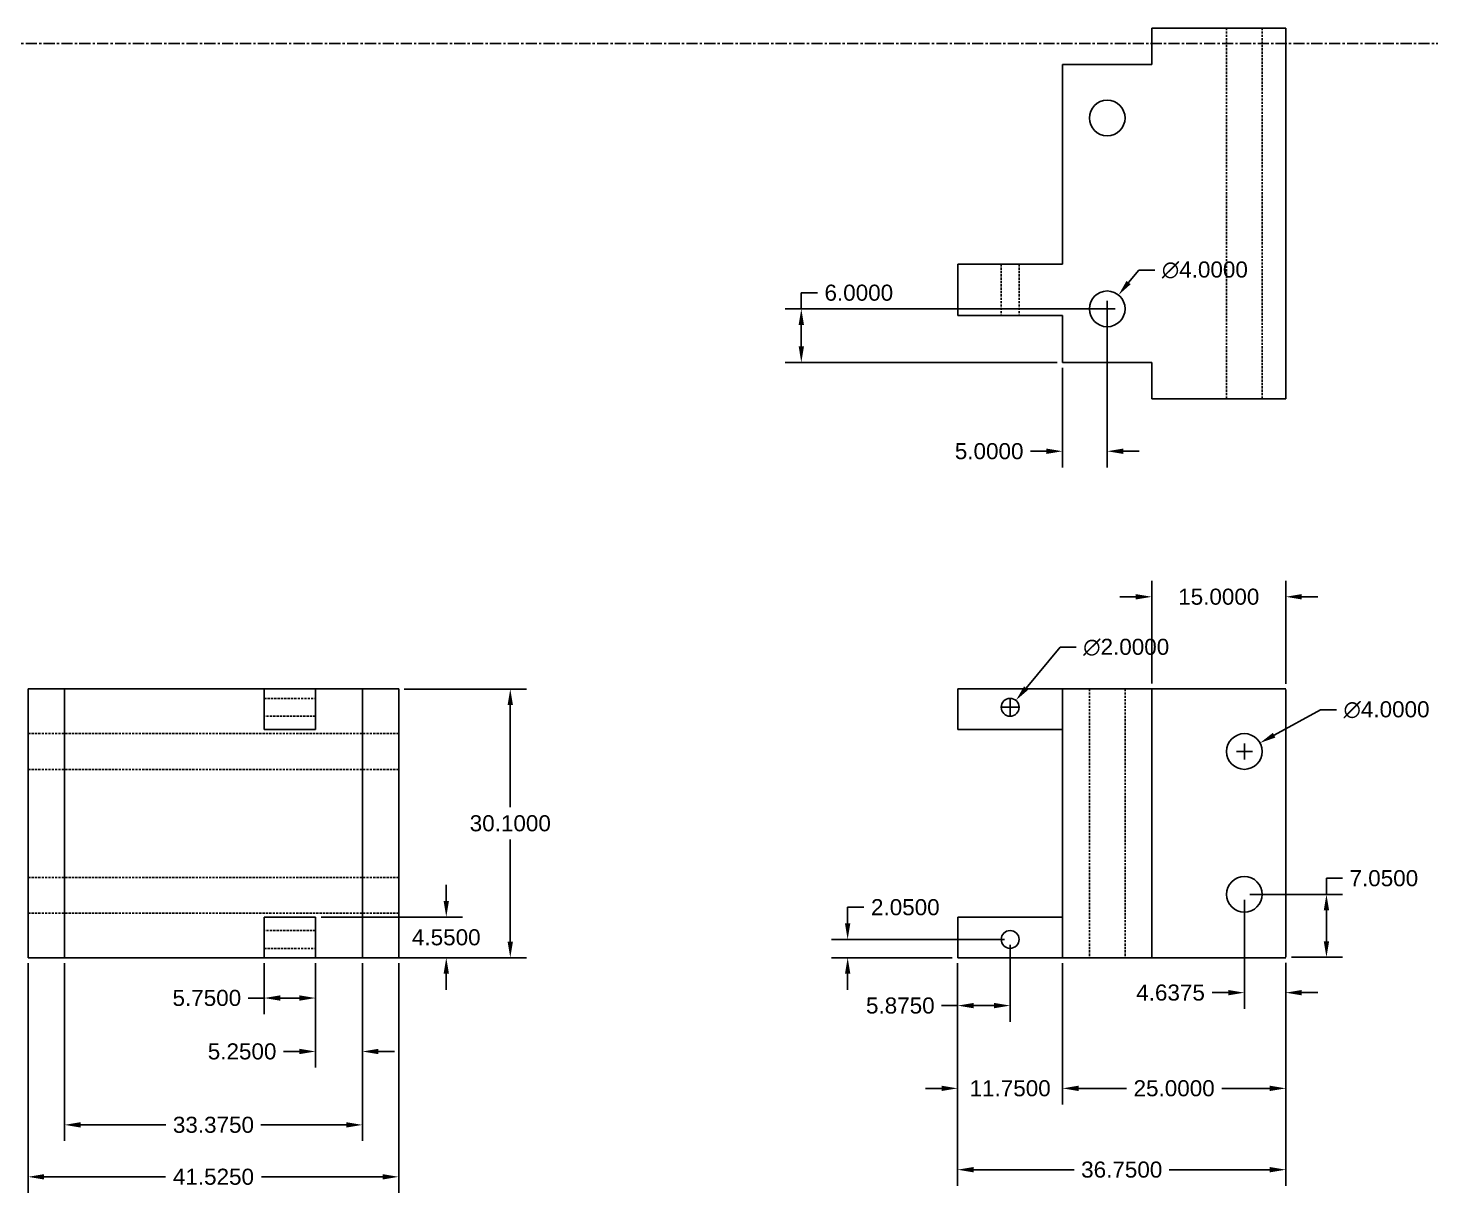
# Model space of a CAD drawing. Header units: millimetres. Extents: x -366 to 1042, y -33 to 256.
# Drawn here: x 342.5 to 499.6, y 8.2 to 138.7 of the extents above; entities that cross this region are included whole.
import ezdxf

# ---------------------------------------------------------------- set-up
doc = ezdxf.new("R2010")
doc.units = ezdxf.units.MM
doc.header["$MEASUREMENT"] = 0
doc.linetypes.add('CENTER', pattern=[2, 1.25, -0.25, 0.25, -0.25])
doc.linetypes.add('HIDDEN', pattern=[0.375, 0.25, -0.125])
for name, color, linetype in [('Centerline', 1, 'CENTER'), ('Connectors', 40, 'Continuous'), ('Hidden', 1, 'HIDDEN')]:
    doc.layers.add(name, color=color, linetype=linetype)
doc.styles.get("Standard").update_dxf_attribs({"font": 'Arial.ttf'})
doc.dimstyles.get("Standard").update_dxf_attribs({"dimtxt": 0.18, "dimasz": 0.18, "dimexe": 0.18, "dimexo": 0.0625, "dimgap": 0.09, "dimtad": 0, "dimtih": 1, "dimtoh": 1, "dimdec": 4, "dimzin": 0, "dimdsep": 46, "dimtxsty": 'Standard', "dimcen": 0.09, "dimadec": 0, "dimazin": 0, "dimtfac": 1, "dimtdec": 4, "dimtofl": 0, "dimtmove": 0, "dimatfit": 3, "dimfxl": 1, "dimtolj": 1, "dimtzin": 0, "dimarcsym": 0})

# ---------------------------------------------------------------- blocks, each defined once
blk = doc.blocks.new('*D24')
at = {"color": 0, "lineweight": -2, "transparency": 16777216}
for p, q in [((368.93, 33.96), (368.93, 28.27)), ((374.68, 33.96), (374.68, 28.27)), ((368.93, 30.07), (367.13, 30.07)), ((372.88, 30.07), (370.73, 30.07))]:
    blk.add_line(p, q, dxfattribs=at)
at = {"color": 0, "transparency": 16777216}
for points in [[(370.73, 30.37), (370.73, 29.77), (368.93, 30.07)], [(372.88, 30.37), (372.88, 29.77), (374.68, 30.07)]]:
    blk.add_solid(points, dxfattribs=at)
at = {"layer": 'Defpoints', "color": 0, "transparency": 16777216}
for p in [(368.93, 34.58), (374.68, 34.58), (374.68, 30.07)]:
    blk.add_point(p, dxfattribs=at)
at = {"color": 0, "transparency": 16777216, "insert": (362.51, 30.07), "char_height": 1.8, "attachment_point": 5}
blk.add_mtext('\\A1;5.7500', dxfattribs=at)
blk = doc.blocks.new('*D25')
at = {"color": 0, "lineweight": -2, "transparency": 16777216}
for p, q in [((346.56, 33.96), (346.56, 14.06)), ((379.93, 33.96), (379.93, 14.06)), ((348.36, 15.86), (357.93, 15.86)), ((378.13, 15.86), (368.57, 15.86))]:
    blk.add_line(p, q, dxfattribs=at)
at = {"color": 0, "transparency": 16777216}
for points in [[(348.36, 16.16), (348.36, 15.56), (346.56, 15.86)], [(378.13, 16.16), (378.13, 15.56), (379.93, 15.86)]]:
    blk.add_solid(points, dxfattribs=at)
at = {"layer": 'Defpoints', "color": 0, "transparency": 16777216}
for p in [(346.56, 34.58), (379.93, 34.58), (379.93, 15.86)]:
    blk.add_point(p, dxfattribs=at)
at = {"color": 0, "transparency": 16777216, "insert": (363.25, 15.86), "char_height": 1.8, "attachment_point": 5}
blk.add_mtext('\\A1;33.3750', dxfattribs=at)
blk = doc.blocks.new('*D26')
at = {"color": 0, "lineweight": -2, "transparency": 16777216}
for p, q in [((342.48, 33.96), (342.48, 8.24)), ((384.01, 33.96), (384.01, 8.24)), ((344.28, 10.04), (357.88, 10.04)), ((382.21, 10.04), (368.62, 10.04))]:
    blk.add_line(p, q, dxfattribs=at)
at = {"color": 0, "transparency": 16777216}
for points in [[(344.28, 10.34), (344.28, 9.74), (342.48, 10.04)], [(382.21, 10.34), (382.21, 9.74), (384.01, 10.04)]]:
    blk.add_solid(points, dxfattribs=at)
at = {"layer": 'Defpoints', "color": 0, "transparency": 16777216}
for p in [(342.48, 34.58), (384.01, 34.58), (384.01, 10.04)]:
    blk.add_point(p, dxfattribs=at)
at = {"color": 0, "transparency": 16777216, "insert": (363.25, 10.04), "char_height": 1.8, "attachment_point": 5}
blk.add_mtext('\\A1;41.5250', dxfattribs=at)
blk = doc.blocks.new('*D27')
at = {"color": 0, "lineweight": -2, "transparency": 16777216}
for p, q in [((374.68, 33.96), (374.68, 22.28)), ((379.93, 33.96), (379.93, 22.28)), ((372.88, 24.08), (371.08, 24.08)), ((381.73, 24.08), (383.53, 24.08))]:
    blk.add_line(p, q, dxfattribs=at)
at = {"color": 0, "transparency": 16777216}
for points in [[(372.88, 24.38), (372.88, 23.78), (374.68, 24.08)], [(381.73, 24.38), (381.73, 23.78), (379.93, 24.08)]]:
    blk.add_solid(points, dxfattribs=at)
at = {"layer": 'Defpoints', "color": 0, "transparency": 16777216}
for p in [(374.68, 34.58), (379.93, 34.58), (379.93, 24.08)]:
    blk.add_point(p, dxfattribs=at)
at = {"color": 0, "transparency": 16777216, "insert": (366.46, 24.08), "char_height": 1.8, "attachment_point": 5}
blk.add_mtext('\\A1;5.2500', dxfattribs=at)
blk = doc.blocks.new('*D28')
at = {"color": 0, "lineweight": -2, "transparency": 16777216}
for p, q in [((384.63, 64.68), (398.3, 64.68)), ((396.5, 62.88), (396.5, 51.44)), ((396.5, 36.38), (396.5, 47.82)), ((384.63, 34.58), (398.3, 34.58))]:
    blk.add_line(p, q, dxfattribs=at)
at = {"color": 0, "transparency": 16777216}
for points in [[(396.2, 62.88), (396.8, 62.88), (396.5, 64.68)], [(396.2, 36.38), (396.8, 36.38), (396.5, 34.58)]]:
    blk.add_solid(points, dxfattribs=at)
at = {"layer": 'Defpoints', "color": 0, "transparency": 16777216}
for p in [(384.01, 64.68), (396.5, 64.68), (384.01, 34.58)]:
    blk.add_point(p, dxfattribs=at)
at = {"color": 0, "transparency": 16777216, "insert": (396.5, 49.63), "char_height": 1.8, "attachment_point": 5}
blk.add_mtext('\\A1;30.1000', dxfattribs=at)
blk = doc.blocks.new('*D29')
at = {"color": 0, "lineweight": -2, "transparency": 16777216}
for p, q in [((389.33, 40.93), (389.33, 42.73)), ((375.31, 39.13), (391.13, 39.13)), ((375.31, 34.58), (391.13, 34.58)), ((389.33, 32.78), (389.33, 30.98))]:
    blk.add_line(p, q, dxfattribs=at)
at = {"color": 0, "transparency": 16777216}
for points in [[(389.03, 40.93), (389.63, 40.93), (389.33, 39.13)], [(389.03, 32.78), (389.63, 32.78), (389.33, 34.58)]]:
    blk.add_solid(points, dxfattribs=at)
at = {"layer": 'Defpoints', "color": 0, "transparency": 16777216}
for p in [(374.68, 39.13), (389.33, 39.13), (374.68, 34.58)]:
    blk.add_point(p, dxfattribs=at)
at = {"color": 0, "transparency": 16777216, "insert": (389.33, 36.86), "char_height": 1.8, "attachment_point": 5}
blk.add_mtext('\\A1;4.5500', dxfattribs=at)
blk = doc.blocks.new('*D30')
at = {"color": 0, "lineweight": -2, "transparency": 16777216}
for p, q in [((452.49, 36.01), (452.49, 27.42)), ((446.61, 33.96), (446.61, 27.42)), ((446.61, 29.22), (444.81, 29.22)), ((450.69, 29.22), (448.41, 29.22))]:
    blk.add_line(p, q, dxfattribs=at)
at = {"color": 0, "transparency": 16777216}
for points in [[(448.41, 29.52), (448.41, 28.92), (446.61, 29.22)], [(450.69, 29.52), (450.69, 28.92), (452.49, 29.22)]]:
    blk.add_solid(points, dxfattribs=at)
at = {"layer": 'Defpoints', "color": 0, "transparency": 16777216}
for p in [(452.49, 36.63), (446.61, 34.58), (446.61, 29.22)]:
    blk.add_point(p, dxfattribs=at)
at = {"color": 0, "transparency": 16777216, "insert": (440.19, 29.22), "char_height": 1.8, "attachment_point": 5}
blk.add_mtext('\\A1;5.8750', dxfattribs=at)
blk = doc.blocks.new('*D31')
at = {"color": 0, "lineweight": -2, "transparency": 16777216}
for p, q in [((434.29, 38.43), (434.29, 40.23)), ((434.29, 40.23), (436.09, 40.23)), ((451.86, 36.63), (432.49, 36.63)), ((445.99, 34.58), (432.49, 34.58)), ((434.29, 32.78), (434.29, 30.98))]:
    blk.add_line(p, q, dxfattribs=at)
at = {"color": 0, "transparency": 16777216}
for points in [[(433.99, 38.43), (434.59, 38.43), (434.29, 36.63)], [(433.99, 32.78), (434.59, 32.78), (434.29, 34.58)]]:
    blk.add_solid(points, dxfattribs=at)
at = {"layer": 'Defpoints', "color": 0, "transparency": 16777216}
for p in [(434.29, 36.63), (452.49, 36.63), (446.61, 34.58)]:
    blk.add_point(p, dxfattribs=at)
at = {"color": 0, "transparency": 16777216, "insert": (440.75, 40.23), "char_height": 1.8, "attachment_point": 5}
blk.add_mtext('\\A1;2.0500', dxfattribs=at)
blk = doc.blocks.new('*D32')
at = {"color": 0, "lineweight": -2, "transparency": 16777216}
for p, q in [((446.61, 33.96), (446.61, 18.15)), ((458.36, 33.96), (458.36, 18.15)), ((444.81, 19.95), (443.01, 19.95)), ((460.16, 19.95), (461.96, 19.95))]:
    blk.add_line(p, q, dxfattribs=at)
at = {"color": 0, "transparency": 16777216}
for points in [[(444.81, 20.25), (444.81, 19.65), (446.61, 19.95)], [(460.16, 20.25), (460.16, 19.65), (458.36, 19.95)]]:
    blk.add_solid(points, dxfattribs=at)
at = {"layer": 'Defpoints', "color": 0, "transparency": 16777216}
for p in [(446.61, 34.58), (458.36, 34.58), (458.36, 19.95)]:
    blk.add_point(p, dxfattribs=at)
at = {"color": 0, "transparency": 16777216, "insert": (452.49, 19.95), "char_height": 1.8, "attachment_point": 5}
blk.add_mtext('\\A1;11.7500', dxfattribs=at)
blk = doc.blocks.new('*D33')
at = {"color": 0, "lineweight": -2, "transparency": 16777216}
for p, q in [((446.61, 33.96), (446.61, 9.04)), ((483.36, 34.01), (483.36, 9.04)), ((448.41, 10.84), (459.67, 10.84)), ((481.56, 10.84), (470.31, 10.84))]:
    blk.add_line(p, q, dxfattribs=at)
at = {"color": 0, "transparency": 16777216}
for points in [[(448.41, 11.14), (448.41, 10.54), (446.61, 10.84)], [(481.56, 11.14), (481.56, 10.54), (483.36, 10.84)]]:
    blk.add_solid(points, dxfattribs=at)
at = {"layer": 'Defpoints', "color": 0, "transparency": 16777216}
for p in [(446.61, 34.58), (483.36, 34.63), (446.61, 10.84)]:
    blk.add_point(p, dxfattribs=at)
at = {"color": 0, "transparency": 16777216, "insert": (464.99, 10.84), "char_height": 1.8, "attachment_point": 5}
blk.add_mtext('\\A1;36.7500', dxfattribs=at)
blk = doc.blocks.new('*D34')
at = {"color": 0, "lineweight": -2, "transparency": 16777216}
for p, q in [((458.36, 33.96), (458.36, 18.15)), ((483.36, 34.01), (483.36, 18.15)), ((460.16, 19.95), (465.51, 19.95)), ((481.56, 19.95), (476.22, 19.95))]:
    blk.add_line(p, q, dxfattribs=at)
at = {"color": 0, "transparency": 16777216}
for points in [[(460.16, 20.25), (460.16, 19.65), (458.36, 19.95)], [(481.56, 20.25), (481.56, 19.65), (483.36, 19.95)]]:
    blk.add_solid(points, dxfattribs=at)
at = {"layer": 'Defpoints', "color": 0, "transparency": 16777216}
for p in [(458.36, 34.58), (483.36, 34.63), (458.36, 19.95)]:
    blk.add_point(p, dxfattribs=at)
at = {"color": 0, "transparency": 16777216, "insert": (470.86, 19.95), "char_height": 1.8, "attachment_point": 5}
blk.add_mtext('\\A1;25.0000', dxfattribs=at)
blk = doc.blocks.new('*D35')
at = {"color": 0, "lineweight": -2, "transparency": 16777216}
for p, q in [((478.73, 41.06), (478.73, 28.87)), ((483.36, 34.01), (483.36, 28.87)), ((476.93, 30.67), (475.13, 30.67)), ((485.16, 30.67), (486.96, 30.67))]:
    blk.add_line(p, q, dxfattribs=at)
at = {"color": 0, "transparency": 16777216}
for points in [[(476.93, 30.97), (476.93, 30.37), (478.73, 30.67)], [(485.16, 30.97), (485.16, 30.37), (483.36, 30.67)]]:
    blk.add_solid(points, dxfattribs=at)
at = {"layer": 'Defpoints', "color": 0, "transparency": 16777216}
for p in [(478.73, 41.68), (483.36, 34.63), (478.73, 30.67)]:
    blk.add_point(p, dxfattribs=at)
at = {"color": 0, "transparency": 16777216, "insert": (470.46, 30.67), "char_height": 1.8, "attachment_point": 5}
blk.add_mtext('\\A1;4.6375', dxfattribs=at)
blk = doc.blocks.new('*D36')
at = {"color": 0, "lineweight": -2, "transparency": 16777216}
for p, q in [((487.92, 41.68), (487.92, 43.48)), ((487.92, 43.48), (489.72, 43.48)), ((479.35, 41.68), (489.72, 41.68)), ((487.92, 36.43), (487.92, 39.88)), ((483.99, 34.63), (489.72, 34.63))]:
    blk.add_line(p, q, dxfattribs=at)
at = {"color": 0, "transparency": 16777216}
for points in [[(487.62, 39.88), (488.22, 39.88), (487.92, 41.68)], [(487.62, 36.43), (488.22, 36.43), (487.92, 34.63)]]:
    blk.add_solid(points, dxfattribs=at)
at = {"layer": 'Defpoints', "color": 0, "transparency": 16777216}
for p in [(478.73, 41.68), (487.92, 41.68), (483.36, 34.63)]:
    blk.add_point(p, dxfattribs=at)
at = {"color": 0, "transparency": 16777216, "insert": (494.35, 43.48), "char_height": 1.8, "attachment_point": 5}
blk.add_mtext('\\A1;7.0500', dxfattribs=at)
blk = doc.blocks.new('*D37')
at = {"color": 0, "lineweight": -2, "transparency": 16777216}
for p, q in [((463.36, 106.64), (463.36, 89.51)), ((458.36, 100.64), (458.36, 89.51)), ((456.56, 91.31), (454.76, 91.31)), ((465.16, 91.31), (466.96, 91.31))]:
    blk.add_line(p, q, dxfattribs=at)
at = {"color": 0, "transparency": 16777216}
for points in [[(456.56, 91.61), (456.56, 91.01), (458.36, 91.31)], [(465.16, 91.61), (465.16, 91.01), (463.36, 91.31)]]:
    blk.add_solid(points, dxfattribs=at)
at = {"layer": 'Defpoints', "color": 0, "transparency": 16777216}
for p in [(463.36, 107.26), (458.36, 101.26), (458.36, 91.31)]:
    blk.add_point(p, dxfattribs=at)
at = {"color": 0, "transparency": 16777216, "insert": (450.14, 91.31), "char_height": 1.8, "attachment_point": 5}
blk.add_mtext('\\A1;5.0000', dxfattribs=at)
blk = doc.blocks.new('*D38')
at = {"color": 0, "lineweight": -2, "transparency": 16777216}
for p, q in [((429.1, 107.26), (429.1, 109.06)), ((429.1, 109.06), (430.9, 109.06)), ((462.74, 107.26), (427.3, 107.26)), ((429.1, 103.06), (429.1, 105.46)), ((457.74, 101.26), (427.3, 101.26))]:
    blk.add_line(p, q, dxfattribs=at)
at = {"color": 0, "transparency": 16777216}
for points in [[(428.8, 105.46), (429.4, 105.46), (429.1, 107.26)], [(428.8, 103.06), (429.4, 103.06), (429.1, 101.26)]]:
    blk.add_solid(points, dxfattribs=at)
at = {"layer": 'Defpoints', "color": 0, "transparency": 16777216}
for p in [(429.1, 107.26), (463.36, 107.26), (458.36, 101.26)]:
    blk.add_point(p, dxfattribs=at)
at = {"color": 0, "transparency": 16777216, "insert": (435.54, 109.06), "char_height": 1.8, "attachment_point": 5}
blk.add_mtext('\\A1;6.0000', dxfattribs=at)
blk = doc.blocks.new('*D39')
at = {"color": 0, "lineweight": -2, "transparency": 16777216}
for p, q in [((487.25, 62.35), (482.06, 59.51)), ((489.05, 62.35), (487.25, 62.35)), ((478.73, 56.78), (478.73, 58.58)), ((477.83, 57.68), (479.63, 57.68))]:
    blk.add_line(p, q, dxfattribs=at)
at = {"color": 0, "transparency": 16777216}
blk.add_solid([(481.92, 59.77), (482.2, 59.24), (480.48, 58.64)], dxfattribs=at)
at = {"layer": 'Defpoints', "color": 0, "transparency": 16777216}
for p in [(480.48, 58.64), (476.97, 56.72)]:
    blk.add_point(p, dxfattribs=at)
at = {"color": 0, "transparency": 16777216, "insert": (494.65, 62.35), "char_height": 1.8, "attachment_point": 5}
blk.add_mtext('\\A1;∅4.0000', dxfattribs=at)
blk = doc.blocks.new('*D40')
at = {"color": 0, "lineweight": -2, "transparency": 16777216}
for p, q in [((458.09, 69.35), (454.28, 64.78)), ((459.89, 69.35), (458.09, 69.35)), ((452.49, 61.73), (452.49, 63.53)), ((451.59, 62.63), (453.39, 62.63))]:
    blk.add_line(p, q, dxfattribs=at)
at = {"color": 0, "transparency": 16777216}
blk.add_solid([(454.05, 64.98), (454.51, 64.59), (453.13, 63.4)], dxfattribs=at)
at = {"layer": 'Defpoints', "color": 0, "transparency": 16777216}
for p in [(453.13, 63.4), (451.85, 61.86)]:
    blk.add_point(p, dxfattribs=at)
at = {"color": 0, "transparency": 16777216, "insert": (465.49, 69.35), "char_height": 1.8, "attachment_point": 5}
blk.add_mtext('\\A1;∅2.0000', dxfattribs=at)
blk = doc.blocks.new('*D41')
at = {"color": 0, "lineweight": -2, "transparency": 16777216}
for p, q in [((466.9, 111.61), (465.76, 110.21)), ((468.7, 111.61), (466.9, 111.61)), ((462.46, 107.26), (464.26, 107.26)), ((463.36, 106.36), (463.36, 108.16))]:
    blk.add_line(p, q, dxfattribs=at)
at = {"color": 0, "transparency": 16777216}
blk.add_solid([(465.53, 110.4), (465.99, 110.02), (464.63, 108.81)], dxfattribs=at)
at = {"layer": 'Defpoints', "color": 0, "transparency": 16777216}
for p in [(464.63, 108.81), (462.1, 105.71)]:
    blk.add_point(p, dxfattribs=at)
at = {"color": 0, "transparency": 16777216, "insert": (474.3, 111.61), "char_height": 1.8, "attachment_point": 5}
blk.add_mtext('\\A1;∅4.0000', dxfattribs=at)
blk = doc.blocks.new('*D42')
at = {"color": 0, "lineweight": -2, "transparency": 16777216}
for p, q in [((468.36, 65.31), (468.36, 76.81)), ((483.36, 65.26), (483.36, 76.81)), ((466.56, 75.01), (464.76, 75.01)), ((485.16, 75.01), (486.96, 75.01))]:
    blk.add_line(p, q, dxfattribs=at)
at = {"color": 0, "transparency": 16777216}
for points in [[(466.56, 75.31), (466.56, 74.71), (468.36, 75.01)], [(485.16, 75.31), (485.16, 74.71), (483.36, 75.01)]]:
    blk.add_solid(points, dxfattribs=at)
at = {"layer": 'Defpoints', "color": 0, "transparency": 16777216}
for p in [(468.36, 75.01), (468.36, 64.68), (483.36, 64.63)]:
    blk.add_point(p, dxfattribs=at)
at = {"color": 0, "transparency": 16777216, "insert": (475.86, 75.01), "char_height": 1.8, "attachment_point": 5}
blk.add_mtext('\\A1;15.0000', dxfattribs=at)

msp = doc.modelspace()

# ---------------------------------------------------------------- linework, layer by layer
msp.add_line((458.36404, 112.26288), (458.36404, 117.95038))
at = {"layer": 'Centerline'}
msp.add_xline((996.38917, 136.99544), (1, 0), dxfattribs=at)
at = {"layer": 'Connectors'}
for p, q in [((468.36404, 138.71288), (468.36404, 134.63788)), ((468.36404, 138.71288), (468.36404, 134.63788)), ((483.36404, 138.71288), (468.36404, 138.71288)), ((483.36404, 138.71288), (483.36404, 97.18788)), ((483.36404, 97.18788), (483.36404, 138.71288)), ((483.36404, 97.18788), (483.36404, 138.71288)), ((458.36404, 112.26288), (458.36404, 134.63788)), ((458.36404, 134.63788), (468.36404, 134.63788)), ((446.61404, 112.26288), (458.36404, 112.26288)), ((446.61404, 106.51288), (446.61404, 112.26288)), ((446.61404, 106.51288), (458.36404, 106.51288)), ((458.36404, 101.26288), (458.36404, 106.51288)), ((458.36404, 101.26288), (468.36404, 101.26288)), ((468.36404, 101.26288), (468.36404, 97.18788)), ((468.36404, 101.26288), (468.36404, 97.18788)), ((483.36404, 97.18788), (468.36404, 97.18788)), ((384.00865, 64.68249), (342.48365, 64.68249)), ((342.48365, 64.68249), (342.48365, 34.58249)), ((346.55865, 64.68249), (346.55865, 34.58249)), ((368.93365, 64.68249), (368.93365, 60.13249)), ((374.68365, 64.68249), (374.68365, 60.13249)), ((379.93365, 64.68249), (379.93365, 34.58249)), ((384.00865, 64.68249), (384.00865, 34.58249)), ((446.61404, 64.68249), (446.61404, 60.13249)), ((446.61404, 64.68249), (483.36404, 64.68249)), ((458.36404, 64.68249), (458.36404, 60.13249)), ((468.36404, 64.68249), (468.36404, 34.58249)), ((483.36404, 64.63249), (483.36404, 34.63249)), ((374.68365, 60.13249), (368.93365, 60.13249)), ((446.61404, 60.13249), (458.36404, 60.13249)), ((458.36404, 60.13249), (454.70205, 60.13249)), ((458.36404, 39.13249), (458.36404, 60.13249)), ((368.93365, 39.13249), (374.68365, 39.13249)), ((368.93365, 39.13249), (368.93365, 34.58249)), ((374.68365, 39.13249), (374.68365, 34.58249)), ((458.36404, 39.13249), (446.61404, 39.13249)), ((446.61404, 39.13249), (446.61404, 34.58249)), ((458.36404, 39.13249), (458.36404, 34.58249)), ((384.00865, 34.58249), (342.48365, 34.58249)), ((446.61404, 34.58249), (483.36404, 34.58249))]:
    msp.add_line(p, q, dxfattribs=at)
for centre, radius in [((463.36404, 128.63788), 2), ((463.36404, 107.26288), 2), ((452.48904, 62.63249), 1), ((478.72654, 57.68249), 2), ((478.72654, 41.68249), 2), ((452.48904, 36.63249), 1)]:
    msp.add_circle(centre, radius, dxfattribs=at)
at = {"layer": 'Hidden'}
for p, q in [((476.72654, 138.71288), (476.72654, 97.18788)), ((480.72654, 138.71288), (480.72654, 97.18788)), ((451.48904, 112.26288), (451.48904, 106.51288)), ((453.48904, 112.26288), (453.48904, 106.51288)), ((450.44692, 64.68249), (454.53238, 64.68249)), ((461.36404, 64.68249), (461.36404, 34.58249)), ((465.36404, 64.68249), (465.36404, 34.58249)), ((368.93365, 63.63249), (374.68365, 63.63249)), ((374.68365, 61.63249), (368.93365, 61.63249)), ((450.27658, 60.13249), (454.70205, 60.13249)), ((384.00865, 59.68249), (342.48365, 59.68249)), ((384.00865, 55.68249), (342.48365, 55.68249)), ((384.00865, 43.58249), (342.48365, 43.58249)), ((384.00865, 39.58249), (342.48365, 39.58249)), ((374.68365, 37.63249), (368.93365, 37.63249)), ((368.93365, 35.63249), (374.68365, 35.63249))]:
    msp.add_line(p, q, dxfattribs=at)

# ---------------------------------------------------------------- dimensions: what is measured, and where the dimension line sits
for p1, p2, picture, middle in [((462.10264, 105.71083), (464.62544, 108.81494), '*D41', (474.29855, 111.60863)), ((451.84887, 61.86426), (453.12921, 63.40072), '*D40', (465.49047, 69.35132)), ((476.9721, 56.72231), (480.48098, 58.64267), '*D39', (494.64978, 62.34574))]:
    dim = msp.add_diameter_dim_2p(p1=p1, p2=p2, dimstyle='Standard', override={"dimscale": 10})
    dim.commit()
    dim.dimension.update_dxf_attribs({"geometry": picture, "text_midpoint": middle, "dimtype": 163})
for base, p1, p2, picture, middle in [((429.09789, 107.26288), (458.36404, 101.26288), (463.36404, 107.26288), '*D38', (435.54277, 109.06288)), ((396.49761, 64.68249), (384.00865, 34.58249), (384.00865, 64.68249), '*D28', (396.49761, 49.63249)), ((487.92101, 41.68249), (483.36404, 34.63249), (478.72654, 41.68249), '*D36', (494.35362, 43.48249)), ((389.32608, 39.13249), (374.68365, 34.58249), (374.68365, 39.13249), '*D29', (389.32608, 36.85749)), ((434.28956, 36.63249), (446.61404, 34.58249), (452.48904, 36.63249), '*D31', (440.74672, 40.23249))]:
    dim = msp.add_linear_dim(base=base, p1=p1, p2=p2, angle=90, dimstyle='Standard', override={"dimscale": 10})
    dim.commit()
    dim.dimension.update_dxf_attribs({"geometry": picture, "text_midpoint": middle})
for base, p1, p2, picture, middle in [((458.36404, 91.31378), (463.36404, 107.26288), (458.36404, 101.26288), '*D37', (450.14371, 91.31378)), ((468.36404, 75.00935), (483.36404, 64.63249), (468.36404, 64.68249), '*D42', (475.86404, 75.00935)), ((478.72654, 30.67466), (483.36404, 34.63249), (478.72654, 41.68249), '*D35', (470.4571, 30.67466)), ((446.61404, 29.22387), (452.48904, 36.63249), (446.61404, 34.58249), '*D30', (440.19371, 29.22387)), ((458.36404, 19.95428), (446.61404, 34.58249), (458.36404, 34.58249), '*D32', (452.48904, 19.95428)), ((446.61404, 10.8433), (483.36404, 34.63249), (446.61404, 34.58249), '*D33', (464.98904, 10.8433)), ((458.36404, 19.95428), (483.36404, 34.63249), (458.36404, 34.58249), '*D34', (470.86404, 19.95428))]:
    dim = msp.add_linear_dim(base=base, p1=p1, p2=p2, dimstyle='Standard', override={"dimscale": 10})
    dim.commit()
    dim.dimension.update_dxf_attribs({"geometry": picture, "text_midpoint": middle})
for base, p1, p2, picture, middle in [((384.00865, 10.03603), (342.48365, 34.58249), (384.00865, 34.58249), '*D26', (363.24615, 10.03603)), ((379.93365, 15.86176), (346.55865, 34.58249), (379.93365, 34.58249), '*D25', (363.24615, 15.86176)), ((374.68365, 30.06555), (368.93365, 34.58249), (374.68365, 34.58249), '*D24', (362.51092, 30.06555)), ((379.93365, 24.07528), (374.68365, 34.58249), (379.93365, 34.58249), '*D27', (366.46332, 24.07528))]:
    dim = msp.add_linear_dim(base=base, p1=p1, p2=p2, dimstyle='Standard', override={"dimscale": 10})
    dim.commit()
    dim.dimension.update_dxf_attribs({"geometry": picture, "text_midpoint": middle, "dimtype": 160})

doc.saveas('drawing.dxf')
